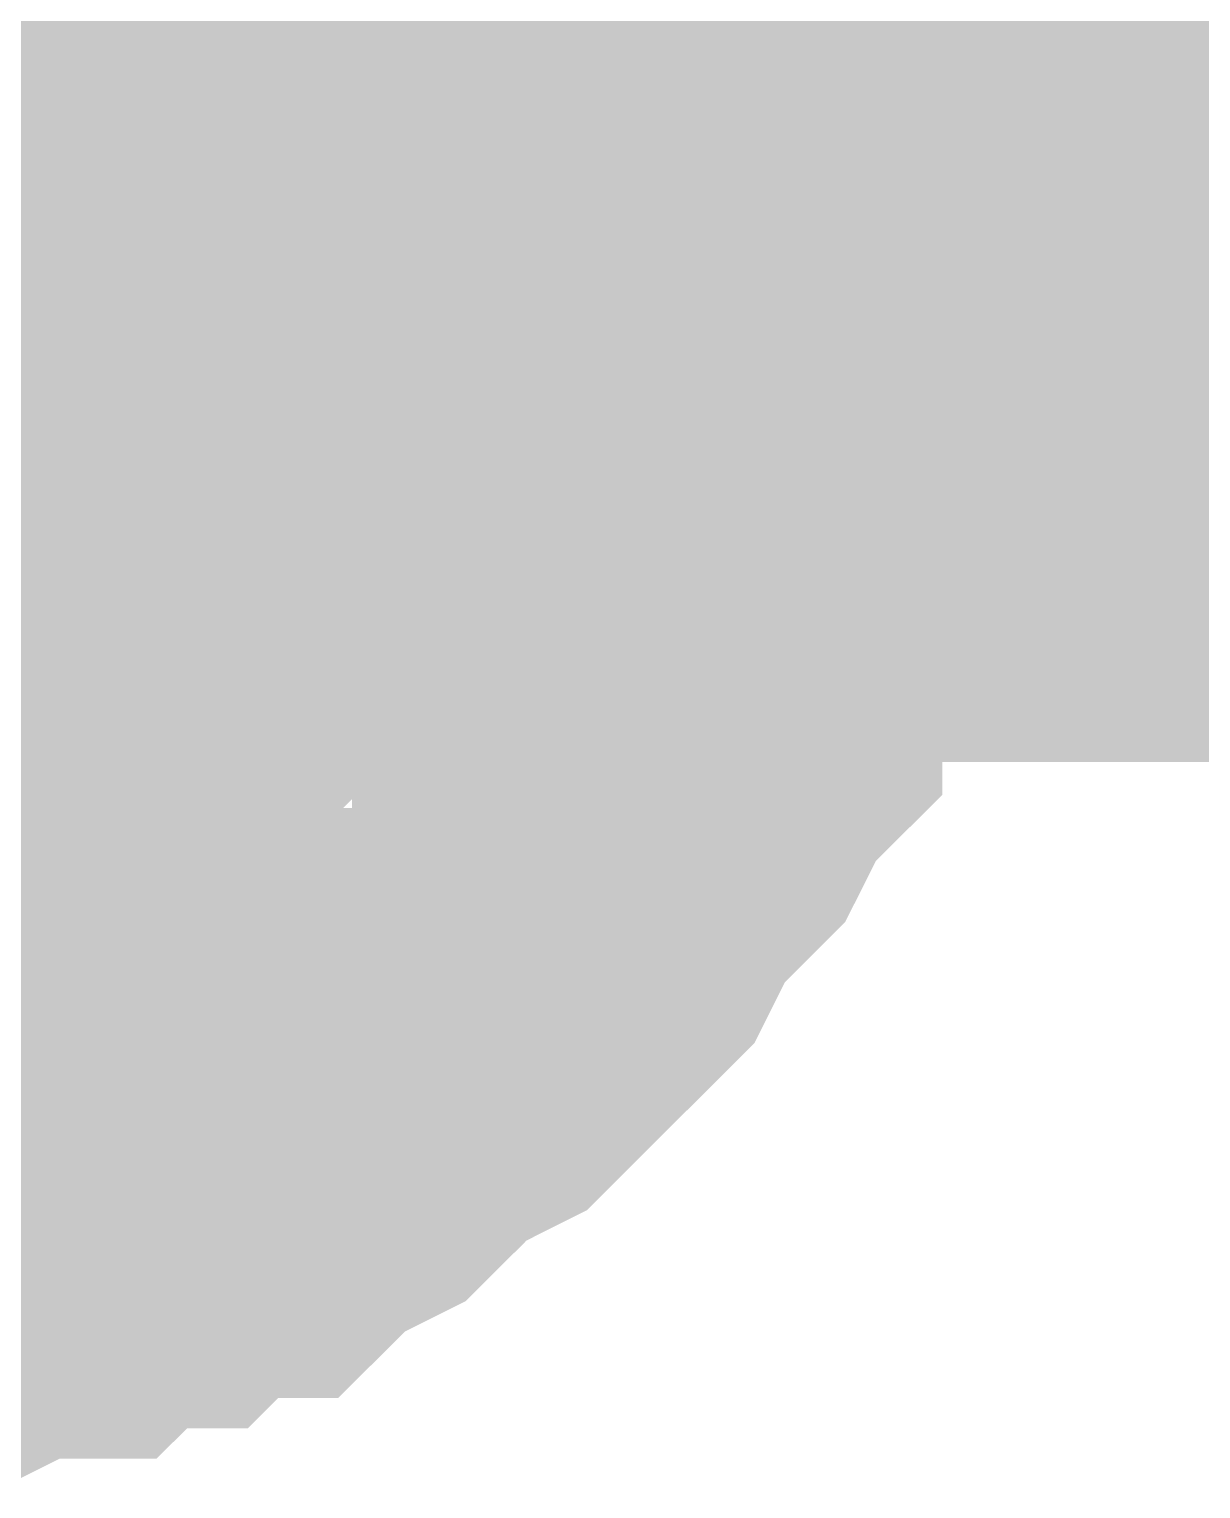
# Model space of a CAD drawing. Header units: inches. Extents: x 0 to 841, y 0 to 594.
# Drawn here: x 517.665 to 518.533, y 401.577 to 402.659 of the extents above; entities that cross this region are included whole.
import ezdxf

# ---------------------------------------------------------------- set-up
doc = ezdxf.new("R2010")
doc.units = ezdxf.units.IN
doc.layers.add('Sheet', color=255, linetype='Continuous')

msp = doc.modelspace()

# ---------------------------------------------------------------- linework, layer by layer
at = {"layer": 'Sheet'}
for points in [[(505.0087, 417.4934, 0.7493, 0.7493, 0), (517.4953, 417.4934, 0.7493, 0.7493, 0), (517.4953, 402.4907, 0.7493, 0.7493, 0)], [(517.8771, 402.8276, 0.2997, 0.2997, 0), (517.8995, 402.8051, 0.2997, 0.2997, 0), (517.922, 402.7827, 0.2997, 0.2997, 0), (517.922, 402.7827, 0.2997, 0.2997, 0), (517.9444, 402.7602, 0.2997, 0.2997, 0), (517.9444, 402.7378, 0.2997, 0.2997, 0), (517.9669, 402.7153, 0.2997, 0.2997, 0), (517.9669, 402.6928, 0.2997, 0.2997, 0), (517.9893, 402.6704, 0.2997, 0.2997, 0), (517.9893, 402.6479, 0.2997, 0.2997, 0), (517.9893, 402.6255, 0.2997, 0.2997, 0), (518.0118, 402.5805, 0.2997, 0.2997, 0), (518.0118, 402.5581, 0.2997, 0.2997, 0), (518.0118, 402.5356, 0.2997, 0.2997, 0), (518.0118, 402.5132, 0.2997, 0.2997, 0), (518.0118, 402.4907, 0.2997, 0.2997, 0)], [(517.8771, 402.8276, 0.2997, 0.2997, 0), (517.8995, 402.8051, 0.2997, 0.2997, 0), (517.922, 402.7827, 0.2997, 0.2997, 0), (517.922, 402.7827, 0.2997, 0.2997, 0), (517.9444, 402.7602, 0.2997, 0.2997, 0), (517.9444, 402.7378, 0.2997, 0.2997, 0), (517.9669, 402.7153, 0.2997, 0.2997, 0), (517.9669, 402.6928, 0.2997, 0.2997, 0), (517.9893, 402.6704, 0.2997, 0.2997, 0), (517.9893, 402.6479, 0.2997, 0.2997, 0), (517.9893, 402.6255, 0.2997, 0.2997, 0), (518.0118, 402.5805, 0.2997, 0.2997, 0), (518.0118, 402.5581, 0.2997, 0.2997, 0), (518.0118, 402.5356, 0.2997, 0.2997, 0), (518.0118, 402.5132, 0.2997, 0.2997, 0), (518.0118, 402.4907, 0.2997, 0.2997, 0)], [(517.8771, 402.8276, 0.2997, 0.2997, 0), (517.8995, 402.8051, 0.2997, 0.2997, 0), (517.922, 402.7827, 0.2997, 0.2997, 0), (517.922, 402.7827, 0.2997, 0.2997, 0), (517.9444, 402.7602, 0.2997, 0.2997, 0), (517.9444, 402.7378, 0.2997, 0.2997, 0), (517.9669, 402.7153, 0.2997, 0.2997, 0), (517.9669, 402.6928, 0.2997, 0.2997, 0), (517.9893, 402.6704, 0.2997, 0.2997, 0), (517.9893, 402.6479, 0.2997, 0.2997, 0), (517.9893, 402.6255, 0.2997, 0.2997, 0), (518.0118, 402.5805, 0.2997, 0.2997, 0), (518.0118, 402.5581, 0.2997, 0.2997, 0), (518.0118, 402.5356, 0.2997, 0.2997, 0), (518.0118, 402.5132, 0.2997, 0.2997, 0), (518.0118, 402.4907, 0.2997, 0.2997, 0)], [(518.1915, 402.8276, 0.2997, 0.2997, 0), (518.1915, 402.7827, 0.2997, 0.2997, 0), (518.2139, 402.7602, 0.2997, 0.2997, 0), (518.2139, 402.7153, 0.2997, 0.2997, 0), (518.2364, 402.6928, 0.2997, 0.2997, 0), (518.2364, 402.6479, 0.2997, 0.2997, 0), (518.2588, 402.603, 0.2997, 0.2997, 0), (518.2588, 402.5805, 0.2997, 0.2997, 0), (518.2588, 402.5356, 0.2997, 0.2997, 0), (518.2588, 402.4907, 0.2997, 0.2997, 0)], [(518.1915, 402.8276, 0.2997, 0.2997, 0), (518.1915, 402.7827, 0.2997, 0.2997, 0), (518.2139, 402.7602, 0.2997, 0.2997, 0), (518.2139, 402.7153, 0.2997, 0.2997, 0), (518.2364, 402.6928, 0.2997, 0.2997, 0), (518.2364, 402.6479, 0.2997, 0.2997, 0), (518.2588, 402.603, 0.2997, 0.2997, 0), (518.2588, 402.5805, 0.2997, 0.2997, 0), (518.2588, 402.5356, 0.2997, 0.2997, 0), (518.2588, 402.4907, 0.2997, 0.2997, 0)], [(518.1915, 402.8276, 0.2997, 0.2997, 0), (518.1915, 402.7827, 0.2997, 0.2997, 0), (518.2139, 402.7602, 0.2997, 0.2997, 0), (518.2139, 402.7153, 0.2997, 0.2997, 0), (518.2364, 402.6928, 0.2997, 0.2997, 0), (518.2364, 402.6479, 0.2997, 0.2997, 0), (518.2588, 402.603, 0.2997, 0.2997, 0), (518.2588, 402.5805, 0.2997, 0.2997, 0), (518.2588, 402.5356, 0.2997, 0.2997, 0), (518.2588, 402.4907, 0.2997, 0.2997, 0)], [(518.1915, 402.8276, 0.2997, 0.2997, 0), (518.1915, 402.7827, 0.2997, 0.2997, 0), (518.2139, 402.7602, 0.2997, 0.2997, 0), (518.2139, 402.7153, 0.2997, 0.2997, 0), (518.2364, 402.6928, 0.2997, 0.2997, 0), (518.2364, 402.6479, 0.2997, 0.2997, 0), (518.2588, 402.603, 0.2997, 0.2997, 0), (518.2588, 402.5805, 0.2997, 0.2997, 0), (518.2588, 402.5356, 0.2997, 0.2997, 0), (518.2588, 402.4907, 0.2997, 0.2997, 0)], [(512.5096, 402.4907, 0.7493, 0.7493, 0), (517.4953, 402.4907, 0.7493, 0.7493, 0)], [(524.9962, 402.4907, 0.7493, 0.7493, 0), (517.4953, 402.4907, 0.7493, 0.7493, 0)], [(517.9669, 402.7153, 0.0991, 0.0991, 0), (517.9669, 402.6928, 0.0991, 0.0991, 0), (517.9893, 402.6704, 0.0991, 0.0991, 0), (517.9893, 402.6479, 0.0991, 0.0991, 0), (517.9893, 402.6255, 0.0991, 0.0991, 0), (518.0118, 402.5805, 0.0991, 0.0991, 0), (518.0118, 402.5581, 0.0991, 0.0991, 0), (518.0118, 402.5356, 0.0991, 0.0991, 0), (518.0118, 402.5132, 0.0991, 0.0991, 0), (518.0118, 402.4907, 0.0991, 0.0991, 0)], [(517.9669, 402.7153, 0.0991, 0.0991, 0), (517.9669, 402.6928, 0.0991, 0.0991, 0), (517.9893, 402.6704, 0.0991, 0.0991, 0), (517.9893, 402.6479, 0.0991, 0.0991, 0), (517.9893, 402.6255, 0.0991, 0.0991, 0), (518.0118, 402.5805, 0.0991, 0.0991, 0), (518.0118, 402.5581, 0.0991, 0.0991, 0), (518.0118, 402.5356, 0.0991, 0.0991, 0), (518.0118, 402.5132, 0.0991, 0.0991, 0), (518.0118, 402.4907, 0.0991, 0.0991, 0)], [(517.9669, 402.7153, 0.0991, 0.0991, 0), (517.9669, 402.6928, 0.0991, 0.0991, 0), (517.9893, 402.6704, 0.0991, 0.0991, 0), (517.9893, 402.6479, 0.0991, 0.0991, 0), (517.9893, 402.6255, 0.0991, 0.0991, 0), (518.0118, 402.5805, 0.0991, 0.0991, 0), (518.0118, 402.5581, 0.0991, 0.0991, 0), (518.0118, 402.5356, 0.0991, 0.0991, 0), (518.0118, 402.5132, 0.0991, 0.0991, 0), (518.0118, 402.4907, 0.0991, 0.0991, 0)], [(518.2139, 402.7153, 0.0991, 0.0991, 0), (518.2364, 402.6928, 0.0991, 0.0991, 0), (518.2364, 402.6479, 0.0991, 0.0991, 0), (518.2588, 402.603, 0.0991, 0.0991, 0), (518.2588, 402.5805, 0.0991, 0.0991, 0), (518.2588, 402.5356, 0.0991, 0.0991, 0), (518.2588, 402.4907, 0.0991, 0.0991, 0)], [(518.2139, 402.7153, 0.0991, 0.0991, 0), (518.2364, 402.6928, 0.0991, 0.0991, 0), (518.2364, 402.6479, 0.0991, 0.0991, 0), (518.2588, 402.603, 0.0991, 0.0991, 0), (518.2588, 402.5805, 0.0991, 0.0991, 0), (518.2588, 402.5356, 0.0991, 0.0991, 0), (518.2588, 402.4907, 0.0991, 0.0991, 0)], [(518.2139, 402.7153, 0.0991, 0.0991, 0), (518.2364, 402.6928, 0.0991, 0.0991, 0), (518.2364, 402.6479, 0.0991, 0.0991, 0), (518.2588, 402.603, 0.0991, 0.0991, 0), (518.2588, 402.5805, 0.0991, 0.0991, 0), (518.2588, 402.5356, 0.0991, 0.0991, 0), (518.2588, 402.4907, 0.0991, 0.0991, 0)], [(518.2139, 402.7153, 0.0991, 0.0991, 0), (518.2364, 402.6928, 0.0991, 0.0991, 0), (518.2364, 402.6479, 0.0991, 0.0991, 0), (518.2588, 402.603, 0.0991, 0.0991, 0), (518.2588, 402.5805, 0.0991, 0.0991, 0), (518.2588, 402.5356, 0.0991, 0.0991, 0), (518.2588, 402.4907, 0.0991, 0.0991, 0)], [(518.2588, 402.4907, 0.2997, 0.2997, 0), (518.2588, 402.4458, 0.2997, 0.2997, 0), (518.2588, 402.4009, 0.2997, 0.2997, 0), (518.2588, 402.3784, 0.2997, 0.2997, 0), (518.2364, 402.3335, 0.2997, 0.2997, 0), (518.2364, 402.2886, 0.2997, 0.2997, 0), (518.2139, 402.2661, 0.2997, 0.2997, 0), (518.2139, 402.2212, 0.2997, 0.2997, 0), (518.1915, 402.1987, 0.2997, 0.2997, 0), (518.1915, 402.1538, 0.2997, 0.2997, 0), (518.169, 402.1314, 0.2997, 0.2997, 0), (518.1465, 402.0864, 0.2997, 0.2997, 0), (518.1241, 402.064, 0.2997, 0.2997, 0), (518.1016, 402.0415, 0.2997, 0.2997, 0), (518.0792, 401.9966, 0.2997, 0.2997, 0), (518.0567, 401.9741, 0.2997, 0.2997, 0), (518.0343, 401.9517, 0.2997, 0.2997, 0), (518.0118, 401.9292, 0.2997, 0.2997, 0), (517.9893, 401.9068, 0.2997, 0.2997, 0), (517.9444, 401.8843, 0.2997, 0.2997, 0), (517.922, 401.8618, 0.2997, 0.2997, 0), (517.8995, 401.8394, 0.2997, 0.2997, 0), (517.8546, 401.8169, 0.2997, 0.2997, 0), (517.8321, 401.7945, 0.2997, 0.2997, 0), (517.7872, 401.7945, 0.2997, 0.2997, 0), (517.7648, 401.772, 0.2997, 0.2997, 0), (517.7199, 401.772, 0.2997, 0.2997, 0), (517.6974, 401.7495, 0.2997, 0.2997, 0), (517.6525, 401.7495, 0.2997, 0.2997, 0), (517.6076, 401.7271, 0.2997, 0.2997, 0), (517.5851, 401.7271, 0.2997, 0.2997, 0), (517.5402, 401.7271, 0.2997, 0.2997, 0), (517.4953, 401.7271, 0.2997, 0.2997, 0)], [(518.2588, 402.4907, 0.2997, 0.2997, 0), (518.2588, 402.4458, 0.2997, 0.2997, 0), (518.2588, 402.4009, 0.2997, 0.2997, 0), (518.2588, 402.3784, 0.2997, 0.2997, 0), (518.2364, 402.3335, 0.2997, 0.2997, 0), (518.2364, 402.2886, 0.2997, 0.2997, 0), (518.2139, 402.2661, 0.2997, 0.2997, 0), (518.2139, 402.2212, 0.2997, 0.2997, 0), (518.1915, 402.1987, 0.2997, 0.2997, 0), (518.1915, 402.1538, 0.2997, 0.2997, 0), (518.169, 402.1314, 0.2997, 0.2997, 0), (518.1465, 402.0864, 0.2997, 0.2997, 0), (518.1241, 402.064, 0.2997, 0.2997, 0), (518.1016, 402.0415, 0.2997, 0.2997, 0), (518.0792, 401.9966, 0.2997, 0.2997, 0), (518.0567, 401.9741, 0.2997, 0.2997, 0), (518.0343, 401.9517, 0.2997, 0.2997, 0), (518.0118, 401.9292, 0.2997, 0.2997, 0), (517.9893, 401.9068, 0.2997, 0.2997, 0), (517.9444, 401.8843, 0.2997, 0.2997, 0), (517.922, 401.8618, 0.2997, 0.2997, 0), (517.8995, 401.8394, 0.2997, 0.2997, 0), (517.8546, 401.8169, 0.2997, 0.2997, 0), (517.8321, 401.7945, 0.2997, 0.2997, 0), (517.7872, 401.7945, 0.2997, 0.2997, 0), (517.7648, 401.772, 0.2997, 0.2997, 0), (517.7199, 401.772, 0.2997, 0.2997, 0), (517.6974, 401.7495, 0.2997, 0.2997, 0), (517.6525, 401.7495, 0.2997, 0.2997, 0), (517.6076, 401.7271, 0.2997, 0.2997, 0), (517.5851, 401.7271, 0.2997, 0.2997, 0), (517.5402, 401.7271, 0.2997, 0.2997, 0), (517.4953, 401.7271, 0.2997, 0.2997, 0)], [(518.2588, 402.4907, 0.2997, 0.2997, 0), (518.2588, 402.4458, 0.2997, 0.2997, 0), (518.2588, 402.4009, 0.2997, 0.2997, 0), (518.2588, 402.3784, 0.2997, 0.2997, 0), (518.2364, 402.3335, 0.2997, 0.2997, 0), (518.2364, 402.2886, 0.2997, 0.2997, 0), (518.2139, 402.2661, 0.2997, 0.2997, 0), (518.2139, 402.2212, 0.2997, 0.2997, 0), (518.1915, 402.1987, 0.2997, 0.2997, 0), (518.1915, 402.1538, 0.2997, 0.2997, 0), (518.169, 402.1314, 0.2997, 0.2997, 0), (518.1465, 402.0864, 0.2997, 0.2997, 0), (518.1241, 402.064, 0.2997, 0.2997, 0), (518.1016, 402.0415, 0.2997, 0.2997, 0), (518.0792, 401.9966, 0.2997, 0.2997, 0), (518.0567, 401.9741, 0.2997, 0.2997, 0), (518.0343, 401.9517, 0.2997, 0.2997, 0), (518.0118, 401.9292, 0.2997, 0.2997, 0), (517.9893, 401.9068, 0.2997, 0.2997, 0), (517.9444, 401.8843, 0.2997, 0.2997, 0), (517.922, 401.8618, 0.2997, 0.2997, 0), (517.8995, 401.8394, 0.2997, 0.2997, 0), (517.8546, 401.8169, 0.2997, 0.2997, 0), (517.8321, 401.7945, 0.2997, 0.2997, 0), (517.7872, 401.7945, 0.2997, 0.2997, 0), (517.7648, 401.772, 0.2997, 0.2997, 0), (517.7199, 401.772, 0.2997, 0.2997, 0), (517.6974, 401.7495, 0.2997, 0.2997, 0), (517.6525, 401.7495, 0.2997, 0.2997, 0), (517.6076, 401.7271, 0.2997, 0.2997, 0), (517.5851, 401.7271, 0.2997, 0.2997, 0), (517.5402, 401.7271, 0.2997, 0.2997, 0), (517.4953, 401.7271, 0.2997, 0.2997, 0)], [(518.2588, 402.4907, 0.2997, 0.2997, 0), (518.2588, 402.4458, 0.2997, 0.2997, 0), (518.2588, 402.4009, 0.2997, 0.2997, 0), (518.2588, 402.3784, 0.2997, 0.2997, 0), (518.2364, 402.3335, 0.2997, 0.2997, 0), (518.2364, 402.2886, 0.2997, 0.2997, 0), (518.2139, 402.2661, 0.2997, 0.2997, 0), (518.2139, 402.2212, 0.2997, 0.2997, 0), (518.1915, 402.1987, 0.2997, 0.2997, 0), (518.1915, 402.1538, 0.2997, 0.2997, 0), (518.169, 402.1314, 0.2997, 0.2997, 0), (518.1465, 402.0864, 0.2997, 0.2997, 0), (518.1241, 402.064, 0.2997, 0.2997, 0), (518.1016, 402.0415, 0.2997, 0.2997, 0), (518.0792, 401.9966, 0.2997, 0.2997, 0), (518.0567, 401.9741, 0.2997, 0.2997, 0), (518.0343, 401.9517, 0.2997, 0.2997, 0), (518.0118, 401.9292, 0.2997, 0.2997, 0), (517.9893, 401.9068, 0.2997, 0.2997, 0), (517.9444, 401.8843, 0.2997, 0.2997, 0), (517.922, 401.8618, 0.2997, 0.2997, 0), (517.8995, 401.8394, 0.2997, 0.2997, 0), (517.8546, 401.8169, 0.2997, 0.2997, 0), (517.8321, 401.7945, 0.2997, 0.2997, 0), (517.7872, 401.7945, 0.2997, 0.2997, 0), (517.7648, 401.772, 0.2997, 0.2997, 0), (517.7199, 401.772, 0.2997, 0.2997, 0), (517.6974, 401.7495, 0.2997, 0.2997, 0), (517.6525, 401.7495, 0.2997, 0.2997, 0), (517.6076, 401.7271, 0.2997, 0.2997, 0), (517.5851, 401.7271, 0.2997, 0.2997, 0), (517.5402, 401.7271, 0.2997, 0.2997, 0), (517.4953, 401.7271, 0.2997, 0.2997, 0)], [(518.0118, 402.4907, 0.2997, 0.2997, 0), (518.0118, 402.4682, 0.2997, 0.2997, 0), (518.0118, 402.4458, 0.2997, 0.2997, 0), (518.0118, 402.4009, 0.2997, 0.2997, 0), (518.0118, 402.3784, 0.2997, 0.2997, 0), (517.9893, 402.3559, 0.2997, 0.2997, 0), (517.9893, 402.3335, 0.2997, 0.2997, 0), (517.9893, 402.311, 0.2997, 0.2997, 0), (517.9669, 402.2886, 0.2997, 0.2997, 0), (517.9669, 402.2661, 0.2997, 0.2997, 0), (517.9444, 402.2436, 0.2997, 0.2997, 0), (517.9444, 402.2212, 0.2997, 0.2997, 0), (517.922, 402.1987, 0.2997, 0.2997, 0), (517.922, 402.1763, 0.2997, 0.2997, 0), (517.8995, 402.1538, 0.2997, 0.2997, 0), (517.8771, 402.1314, 0.2997, 0.2997, 0), (517.8546, 402.1314, 0.2997, 0.2997, 0), (517.8546, 402.1089, 0.2997, 0.2997, 0), (517.8321, 402.0864, 0.2997, 0.2997, 0), (517.8097, 402.064, 0.2997, 0.2997, 0), (517.7872, 402.064, 0.2997, 0.2997, 0), (517.7648, 402.0415, 0.2997, 0.2997, 0), (517.7423, 402.0415, 0.2997, 0.2997, 0), (517.7199, 402.0191, 0.2997, 0.2997, 0), (517.6974, 402.0191, 0.2997, 0.2997, 0), (517.6749, 401.9966, 0.2997, 0.2997, 0), (517.6525, 401.9966, 0.2997, 0.2997, 0), (517.63, 401.9966, 0.2997, 0.2997, 0), (517.6076, 401.9741, 0.2997, 0.2997, 0), (517.5851, 401.9741, 0.2997, 0.2997, 0), (517.5402, 401.9741, 0.2997, 0.2997, 0), (517.5177, 401.9741, 0.2997, 0.2997, 0), (517.4953, 401.9741, 0.2997, 0.2997, 0)], [(518.0118, 402.4907, 0.2997, 0.2997, 0), (518.0118, 402.4682, 0.2997, 0.2997, 0), (518.0118, 402.4458, 0.2997, 0.2997, 0), (518.0118, 402.4009, 0.2997, 0.2997, 0), (518.0118, 402.3784, 0.2997, 0.2997, 0), (517.9893, 402.3559, 0.2997, 0.2997, 0), (517.9893, 402.3335, 0.2997, 0.2997, 0), (517.9893, 402.311, 0.2997, 0.2997, 0), (517.9669, 402.2886, 0.2997, 0.2997, 0), (517.9669, 402.2661, 0.2997, 0.2997, 0), (517.9444, 402.2436, 0.2997, 0.2997, 0), (517.9444, 402.2212, 0.2997, 0.2997, 0), (517.922, 402.1987, 0.2997, 0.2997, 0), (517.922, 402.1763, 0.2997, 0.2997, 0), (517.8995, 402.1538, 0.2997, 0.2997, 0), (517.8771, 402.1314, 0.2997, 0.2997, 0), (517.8546, 402.1314, 0.2997, 0.2997, 0), (517.8546, 402.1089, 0.2997, 0.2997, 0), (517.8321, 402.0864, 0.2997, 0.2997, 0), (517.8097, 402.064, 0.2997, 0.2997, 0), (517.7872, 402.064, 0.2997, 0.2997, 0), (517.7648, 402.0415, 0.2997, 0.2997, 0), (517.7423, 402.0415, 0.2997, 0.2997, 0), (517.7199, 402.0191, 0.2997, 0.2997, 0), (517.6974, 402.0191, 0.2997, 0.2997, 0), (517.6749, 401.9966, 0.2997, 0.2997, 0), (517.6525, 401.9966, 0.2997, 0.2997, 0), (517.63, 401.9966, 0.2997, 0.2997, 0), (517.6076, 401.9741, 0.2997, 0.2997, 0), (517.5851, 401.9741, 0.2997, 0.2997, 0), (517.5402, 401.9741, 0.2997, 0.2997, 0), (517.5177, 401.9741, 0.2997, 0.2997, 0), (517.4953, 401.9741, 0.2997, 0.2997, 0)], [(518.0118, 402.4907, 0.2997, 0.2997, 0), (518.0118, 402.4682, 0.2997, 0.2997, 0), (518.0118, 402.4458, 0.2997, 0.2997, 0), (518.0118, 402.4009, 0.2997, 0.2997, 0), (518.0118, 402.3784, 0.2997, 0.2997, 0), (517.9893, 402.3559, 0.2997, 0.2997, 0), (517.9893, 402.3335, 0.2997, 0.2997, 0), (517.9893, 402.311, 0.2997, 0.2997, 0), (517.9669, 402.2886, 0.2997, 0.2997, 0), (517.9669, 402.2661, 0.2997, 0.2997, 0), (517.9444, 402.2436, 0.2997, 0.2997, 0), (517.9444, 402.2212, 0.2997, 0.2997, 0), (517.922, 402.1987, 0.2997, 0.2997, 0), (517.922, 402.1763, 0.2997, 0.2997, 0), (517.8995, 402.1538, 0.2997, 0.2997, 0), (517.8771, 402.1314, 0.2997, 0.2997, 0), (517.8546, 402.1314, 0.2997, 0.2997, 0), (517.8546, 402.1089, 0.2997, 0.2997, 0), (517.8321, 402.0864, 0.2997, 0.2997, 0), (517.8097, 402.064, 0.2997, 0.2997, 0), (517.7872, 402.064, 0.2997, 0.2997, 0), (517.7648, 402.0415, 0.2997, 0.2997, 0), (517.7423, 402.0415, 0.2997, 0.2997, 0), (517.7199, 402.0191, 0.2997, 0.2997, 0), (517.6974, 402.0191, 0.2997, 0.2997, 0), (517.6749, 401.9966, 0.2997, 0.2997, 0), (517.6525, 401.9966, 0.2997, 0.2997, 0), (517.63, 401.9966, 0.2997, 0.2997, 0), (517.6076, 401.9741, 0.2997, 0.2997, 0), (517.5851, 401.9741, 0.2997, 0.2997, 0), (517.5402, 401.9741, 0.2997, 0.2997, 0), (517.5177, 401.9741, 0.2997, 0.2997, 0), (517.4953, 401.9741, 0.2997, 0.2997, 0)], [(518.0118, 402.4907, 0.2997, 0.2997, 0), (518.0118, 402.4907, 0.2997, 0.2997, 0), (518.0118, 402.4907, 0.2997, 0.2997, 0), (518.0118, 402.4907, 0.2997, 0.2997, 0), (518.0118, 402.4907, 0.2997, 0.2997, 0), (518.0118, 402.4907, 0.2997, 0.2997, 0), (518.0118, 402.4907, 0.2997, 0.2997, 0), (518.0118, 402.4907, 0.2997, 0.2997, 0), (518.0118, 402.4907, 0.2997, 0.2997, 0), (518.0118, 402.4907, 0.2997, 0.2997, 0), (518.0118, 402.4907, 0.2997, 0.2997, 0), (518.0118, 402.4907, 0.2997, 0.2997, 0), (518.0118, 402.4907, 0.2997, 0.2997, 0), (518.0118, 402.4907, 0.2997, 0.2997, 0), (518.0118, 402.4907, 0.2997, 0.2997, 0), (518.0118, 402.4907, 0.2997, 0.2997, 0), (518.0118, 402.4907, 0.2997, 0.2997, 0), (518.0118, 402.4907, 0.2997, 0.2997, 0), (518.0118, 402.4907, 0.2997, 0.2997, 0), (518.0118, 402.4907, 0.2997, 0.2997, 0), (518.0118, 402.4907, 0.2997, 0.2997, 0), (518.0118, 402.4907, 0.2997, 0.2997, 0), (518.0118, 402.4907, 0.2997, 0.2997, 0), (518.0118, 402.4907, 0.2997, 0.2997, 0), (518.0118, 402.4907, 0.2997, 0.2997, 0), (518.0118, 402.4907, 0.2997, 0.2997, 0), (518.0118, 402.4907, 0.2997, 0.2997, 0), (518.0118, 402.4907, 0.2997, 0.2997, 0), (518.0118, 402.4907, 0.2997, 0.2997, 0), (518.0118, 402.4907, 0.2997, 0.2997, 0), (518.0118, 402.4907, 0.2997, 0.2997, 0), (518.0118, 402.4907, 0.2997, 0.2997, 0), (518.0118, 402.4907, 0.2997, 0.2997, 0)], [(518.0118, 402.4907, 0.2997, 0.2997, 0), (518.0118, 402.4907, 0.2997, 0.2997, 0)], [(518.0118, 402.4907, 0.2997, 0.2997, 0), (518.0118, 402.4907, 0.2997, 0.2997, 0), (518.0118, 402.4907, 0.2997, 0.2997, 0), (518.0118, 402.4907, 0.2997, 0.2997, 0), (518.0118, 402.4907, 0.2997, 0.2997, 0), (518.0118, 402.4907, 0.2997, 0.2997, 0), (518.0118, 402.4907, 0.2997, 0.2997, 0), (518.0118, 402.4907, 0.2997, 0.2997, 0), (518.0118, 402.4907, 0.2997, 0.2997, 0), (518.0118, 402.4907, 0.2997, 0.2997, 0), (518.0118, 402.4907, 0.2997, 0.2997, 0), (518.0118, 402.4907, 0.2997, 0.2997, 0), (518.0118, 402.4907, 0.2997, 0.2997, 0), (518.0118, 402.4907, 0.2997, 0.2997, 0), (518.0118, 402.4907, 0.2997, 0.2997, 0), (518.0118, 402.4907, 0.2997, 0.2997, 0), (518.0118, 402.4907, 0.2997, 0.2997, 0), (518.0118, 402.4907, 0.2997, 0.2997, 0), (518.0118, 402.4907, 0.2997, 0.2997, 0), (518.0118, 402.4907, 0.2997, 0.2997, 0), (518.0118, 402.4907, 0.2997, 0.2997, 0), (518.0118, 402.4907, 0.2997, 0.2997, 0), (518.0118, 402.4907, 0.2997, 0.2997, 0), (518.0118, 402.4907, 0.2997, 0.2997, 0), (518.0118, 402.4907, 0.2997, 0.2997, 0), (518.0118, 402.4907, 0.2997, 0.2997, 0), (518.0118, 402.4907, 0.2997, 0.2997, 0), (518.0118, 402.4907, 0.2997, 0.2997, 0), (518.0118, 402.4907, 0.2997, 0.2997, 0), (518.0118, 402.4907, 0.2997, 0.2997, 0), (518.0118, 402.4907, 0.2997, 0.2997, 0), (518.0118, 402.4907, 0.2997, 0.2997, 0), (518.0118, 402.4907, 0.2997, 0.2997, 0)], [(518.0118, 402.4907, 0.2997, 0.2997, 0), (518.0118, 402.4907, 0.2997, 0.2997, 0)], [(518.0118, 402.4907, 0.2997, 0.2997, 0), (518.0118, 402.4907, 0.2997, 0.2997, 0), (518.0118, 402.4907, 0.2997, 0.2997, 0), (518.0118, 402.4907, 0.2997, 0.2997, 0), (518.0118, 402.4907, 0.2997, 0.2997, 0), (518.0118, 402.4907, 0.2997, 0.2997, 0), (518.0118, 402.4907, 0.2997, 0.2997, 0), (518.0118, 402.4907, 0.2997, 0.2997, 0), (518.0118, 402.4907, 0.2997, 0.2997, 0), (518.0118, 402.4907, 0.2997, 0.2997, 0), (518.0118, 402.4907, 0.2997, 0.2997, 0), (518.0118, 402.4907, 0.2997, 0.2997, 0), (518.0118, 402.4907, 0.2997, 0.2997, 0), (518.0118, 402.4907, 0.2997, 0.2997, 0), (518.0118, 402.4907, 0.2997, 0.2997, 0), (518.0118, 402.4907, 0.2997, 0.2997, 0), (518.0118, 402.4907, 0.2997, 0.2997, 0), (518.0118, 402.4907, 0.2997, 0.2997, 0), (518.0118, 402.4907, 0.2997, 0.2997, 0), (518.0118, 402.4907, 0.2997, 0.2997, 0), (518.0118, 402.4907, 0.2997, 0.2997, 0), (518.0118, 402.4907, 0.2997, 0.2997, 0), (518.0118, 402.4907, 0.2997, 0.2997, 0), (518.0118, 402.4907, 0.2997, 0.2997, 0), (518.0118, 402.4907, 0.2997, 0.2997, 0), (518.0118, 402.4907, 0.2997, 0.2997, 0), (518.0118, 402.4907, 0.2997, 0.2997, 0), (518.0118, 402.4907, 0.2997, 0.2997, 0), (518.0118, 402.4907, 0.2997, 0.2997, 0), (518.0118, 402.4907, 0.2997, 0.2997, 0), (518.0118, 402.4907, 0.2997, 0.2997, 0), (518.0118, 402.4907, 0.2997, 0.2997, 0), (518.0118, 402.4907, 0.2997, 0.2997, 0)], [(518.0118, 402.4907, 0.2997, 0.2997, 0), (518.0118, 402.4907, 0.2997, 0.2997, 0)], [(518.2588, 402.4907, 0.2997, 0.2997, 0), (518.2588, 402.4907, 0.2997, 0.2997, 0), (518.2588, 402.4907, 0.2997, 0.2997, 0), (518.2588, 402.4907, 0.2997, 0.2997, 0), (518.2588, 402.4907, 0.2997, 0.2997, 0), (518.2588, 402.4907, 0.2997, 0.2997, 0), (518.2588, 402.4907, 0.2997, 0.2997, 0), (518.2588, 402.4907, 0.2997, 0.2997, 0), (518.2588, 402.4907, 0.2997, 0.2997, 0), (518.2588, 402.4907, 0.2997, 0.2997, 0), (518.2588, 402.4907, 0.2997, 0.2997, 0), (518.2588, 402.4907, 0.2997, 0.2997, 0), (518.2588, 402.4907, 0.2997, 0.2997, 0), (518.2588, 402.4907, 0.2997, 0.2997, 0), (518.2588, 402.4907, 0.2997, 0.2997, 0), (518.2588, 402.4907, 0.2997, 0.2997, 0), (518.2588, 402.4907, 0.2997, 0.2997, 0), (518.2588, 402.4907, 0.2997, 0.2997, 0), (518.2588, 402.4907, 0.2997, 0.2997, 0), (518.2588, 402.4907, 0.2997, 0.2997, 0), (518.2588, 402.4907, 0.2997, 0.2997, 0), (518.2588, 402.4907, 0.2997, 0.2997, 0), (518.2588, 402.4907, 0.2997, 0.2997, 0), (518.2588, 402.4907, 0.2997, 0.2997, 0), (518.2588, 402.4907, 0.2997, 0.2997, 0), (518.2588, 402.4907, 0.2997, 0.2997, 0), (518.2588, 402.4907, 0.2997, 0.2997, 0), (518.2588, 402.4907, 0.2997, 0.2997, 0), (518.2588, 402.4907, 0.2997, 0.2997, 0), (518.2588, 402.4907, 0.2997, 0.2997, 0), (518.2588, 402.4907, 0.2997, 0.2997, 0), (518.2588, 402.4907, 0.2997, 0.2997, 0), (518.2588, 402.4907, 0.2997, 0.2997, 0)], [(518.2588, 402.4907, 0.2997, 0.2997, 0), (518.2588, 402.4907, 0.2997, 0.2997, 0)], [(518.2588, 402.4907, 0.2997, 0.2997, 0), (518.2588, 402.4907, 0.2997, 0.2997, 0), (518.2588, 402.4907, 0.2997, 0.2997, 0), (518.2588, 402.4907, 0.2997, 0.2997, 0), (518.2588, 402.4907, 0.2997, 0.2997, 0), (518.2588, 402.4907, 0.2997, 0.2997, 0), (518.2588, 402.4907, 0.2997, 0.2997, 0), (518.2588, 402.4907, 0.2997, 0.2997, 0), (518.2588, 402.4907, 0.2997, 0.2997, 0), (518.2588, 402.4907, 0.2997, 0.2997, 0), (518.2588, 402.4907, 0.2997, 0.2997, 0), (518.2588, 402.4907, 0.2997, 0.2997, 0), (518.2588, 402.4907, 0.2997, 0.2997, 0), (518.2588, 402.4907, 0.2997, 0.2997, 0), (518.2588, 402.4907, 0.2997, 0.2997, 0), (518.2588, 402.4907, 0.2997, 0.2997, 0), (518.2588, 402.4907, 0.2997, 0.2997, 0), (518.2588, 402.4907, 0.2997, 0.2997, 0), (518.2588, 402.4907, 0.2997, 0.2997, 0), (518.2588, 402.4907, 0.2997, 0.2997, 0), (518.2588, 402.4907, 0.2997, 0.2997, 0), (518.2588, 402.4907, 0.2997, 0.2997, 0), (518.2588, 402.4907, 0.2997, 0.2997, 0), (518.2588, 402.4907, 0.2997, 0.2997, 0), (518.2588, 402.4907, 0.2997, 0.2997, 0), (518.2588, 402.4907, 0.2997, 0.2997, 0), (518.2588, 402.4907, 0.2997, 0.2997, 0), (518.2588, 402.4907, 0.2997, 0.2997, 0), (518.2588, 402.4907, 0.2997, 0.2997, 0), (518.2588, 402.4907, 0.2997, 0.2997, 0), (518.2588, 402.4907, 0.2997, 0.2997, 0), (518.2588, 402.4907, 0.2997, 0.2997, 0), (518.2588, 402.4907, 0.2997, 0.2997, 0)], [(518.2588, 402.4907, 0.2997, 0.2997, 0), (518.2588, 402.4907, 0.2997, 0.2997, 0)], [(518.2588, 402.4907, 0.2997, 0.2997, 0), (518.2588, 402.4907, 0.2997, 0.2997, 0), (518.2588, 402.4907, 0.2997, 0.2997, 0), (518.2588, 402.4907, 0.2997, 0.2997, 0), (518.2588, 402.4907, 0.2997, 0.2997, 0), (518.2588, 402.4907, 0.2997, 0.2997, 0), (518.2588, 402.4907, 0.2997, 0.2997, 0), (518.2588, 402.4907, 0.2997, 0.2997, 0), (518.2588, 402.4907, 0.2997, 0.2997, 0), (518.2588, 402.4907, 0.2997, 0.2997, 0), (518.2588, 402.4907, 0.2997, 0.2997, 0), (518.2588, 402.4907, 0.2997, 0.2997, 0), (518.2588, 402.4907, 0.2997, 0.2997, 0), (518.2588, 402.4907, 0.2997, 0.2997, 0), (518.2588, 402.4907, 0.2997, 0.2997, 0), (518.2588, 402.4907, 0.2997, 0.2997, 0), (518.2588, 402.4907, 0.2997, 0.2997, 0), (518.2588, 402.4907, 0.2997, 0.2997, 0), (518.2588, 402.4907, 0.2997, 0.2997, 0), (518.2588, 402.4907, 0.2997, 0.2997, 0), (518.2588, 402.4907, 0.2997, 0.2997, 0), (518.2588, 402.4907, 0.2997, 0.2997, 0), (518.2588, 402.4907, 0.2997, 0.2997, 0), (518.2588, 402.4907, 0.2997, 0.2997, 0), (518.2588, 402.4907, 0.2997, 0.2997, 0), (518.2588, 402.4907, 0.2997, 0.2997, 0), (518.2588, 402.4907, 0.2997, 0.2997, 0), (518.2588, 402.4907, 0.2997, 0.2997, 0), (518.2588, 402.4907, 0.2997, 0.2997, 0), (518.2588, 402.4907, 0.2997, 0.2997, 0), (518.2588, 402.4907, 0.2997, 0.2997, 0), (518.2588, 402.4907, 0.2997, 0.2997, 0), (518.2588, 402.4907, 0.2997, 0.2997, 0)], [(518.2588, 402.4907, 0.2997, 0.2997, 0), (518.2588, 402.4907, 0.2997, 0.2997, 0)], [(518.2588, 402.4907, 0.2997, 0.2997, 0), (518.2588, 402.4907, 0.2997, 0.2997, 0), (518.2588, 402.4907, 0.2997, 0.2997, 0), (518.2588, 402.4907, 0.2997, 0.2997, 0), (518.2588, 402.4907, 0.2997, 0.2997, 0), (518.2588, 402.4907, 0.2997, 0.2997, 0), (518.2588, 402.4907, 0.2997, 0.2997, 0), (518.2588, 402.4907, 0.2997, 0.2997, 0), (518.2588, 402.4907, 0.2997, 0.2997, 0), (518.2588, 402.4907, 0.2997, 0.2997, 0), (518.2588, 402.4907, 0.2997, 0.2997, 0), (518.2588, 402.4907, 0.2997, 0.2997, 0), (518.2588, 402.4907, 0.2997, 0.2997, 0), (518.2588, 402.4907, 0.2997, 0.2997, 0), (518.2588, 402.4907, 0.2997, 0.2997, 0), (518.2588, 402.4907, 0.2997, 0.2997, 0), (518.2588, 402.4907, 0.2997, 0.2997, 0), (518.2588, 402.4907, 0.2997, 0.2997, 0), (518.2588, 402.4907, 0.2997, 0.2997, 0), (518.2588, 402.4907, 0.2997, 0.2997, 0), (518.2588, 402.4907, 0.2997, 0.2997, 0), (518.2588, 402.4907, 0.2997, 0.2997, 0), (518.2588, 402.4907, 0.2997, 0.2997, 0), (518.2588, 402.4907, 0.2997, 0.2997, 0), (518.2588, 402.4907, 0.2997, 0.2997, 0), (518.2588, 402.4907, 0.2997, 0.2997, 0), (518.2588, 402.4907, 0.2997, 0.2997, 0), (518.2588, 402.4907, 0.2997, 0.2997, 0), (518.2588, 402.4907, 0.2997, 0.2997, 0), (518.2588, 402.4907, 0.2997, 0.2997, 0), (518.2588, 402.4907, 0.2997, 0.2997, 0), (518.2588, 402.4907, 0.2997, 0.2997, 0), (518.2588, 402.4907, 0.2997, 0.2997, 0)], [(518.2588, 402.4907, 0.2997, 0.2997, 0), (518.2588, 402.4907, 0.2997, 0.2997, 0)], [(518.2588, 402.4907, 0.0991, 0.0991, 0), (518.2588, 402.4458, 0.0991, 0.0991, 0), (518.2588, 402.4009, 0.0991, 0.0991, 0), (518.2588, 402.3784, 0.0991, 0.0991, 0), (518.2364, 402.3335, 0.0991, 0.0991, 0), (518.2364, 402.2886, 0.0991, 0.0991, 0), (518.2139, 402.2661, 0.0991, 0.0991, 0), (518.2139, 402.2212, 0.0991, 0.0991, 0), (518.1915, 402.1987, 0.0991, 0.0991, 0), (518.1915, 402.1538, 0.0991, 0.0991, 0), (518.169, 402.1314, 0.0991, 0.0991, 0), (518.1465, 402.0864, 0.0991, 0.0991, 0), (518.1241, 402.064, 0.0991, 0.0991, 0), (518.1016, 402.0415, 0.0991, 0.0991, 0), (518.0792, 401.9966, 0.0991, 0.0991, 0), (518.0567, 401.9741, 0.0991, 0.0991, 0), (518.0343, 401.9517, 0.0991, 0.0991, 0), (518.0118, 401.9292, 0.0991, 0.0991, 0), (517.9893, 401.9068, 0.0991, 0.0991, 0), (517.9444, 401.8843, 0.0991, 0.0991, 0), (517.922, 401.8618, 0.0991, 0.0991, 0), (517.8995, 401.8394, 0.0991, 0.0991, 0), (517.8546, 401.8169, 0.0991, 0.0991, 0), (517.8321, 401.7945, 0.0991, 0.0991, 0), (517.7872, 401.7945, 0.0991, 0.0991, 0), (517.7648, 401.772, 0.0991, 0.0991, 0), (517.7199, 401.772, 0.0991, 0.0991, 0), (517.6974, 401.7495, 0.0991, 0.0991, 0), (517.6525, 401.7495, 0.0991, 0.0991, 0), (517.6076, 401.7271, 0.0991, 0.0991, 0)], [(518.2588, 402.4907, 0.0991, 0.0991, 0), (518.2588, 402.4458, 0.0991, 0.0991, 0), (518.2588, 402.4009, 0.0991, 0.0991, 0), (518.2588, 402.3784, 0.0991, 0.0991, 0), (518.2364, 402.3335, 0.0991, 0.0991, 0), (518.2364, 402.2886, 0.0991, 0.0991, 0), (518.2139, 402.2661, 0.0991, 0.0991, 0), (518.2139, 402.2212, 0.0991, 0.0991, 0), (518.1915, 402.1987, 0.0991, 0.0991, 0), (518.1915, 402.1538, 0.0991, 0.0991, 0), (518.169, 402.1314, 0.0991, 0.0991, 0), (518.1465, 402.0864, 0.0991, 0.0991, 0), (518.1241, 402.064, 0.0991, 0.0991, 0), (518.1016, 402.0415, 0.0991, 0.0991, 0), (518.0792, 401.9966, 0.0991, 0.0991, 0), (518.0567, 401.9741, 0.0991, 0.0991, 0), (518.0343, 401.9517, 0.0991, 0.0991, 0), (518.0118, 401.9292, 0.0991, 0.0991, 0), (517.9893, 401.9068, 0.0991, 0.0991, 0), (517.9444, 401.8843, 0.0991, 0.0991, 0), (517.922, 401.8618, 0.0991, 0.0991, 0), (517.8995, 401.8394, 0.0991, 0.0991, 0), (517.8546, 401.8169, 0.0991, 0.0991, 0), (517.8321, 401.7945, 0.0991, 0.0991, 0), (517.7872, 401.7945, 0.0991, 0.0991, 0), (517.7648, 401.772, 0.0991, 0.0991, 0), (517.7199, 401.772, 0.0991, 0.0991, 0), (517.6974, 401.7495, 0.0991, 0.0991, 0), (517.6525, 401.7495, 0.0991, 0.0991, 0), (517.6076, 401.7271, 0.0991, 0.0991, 0)], [(518.2588, 402.4907, 0.0991, 0.0991, 0), (518.2588, 402.4458, 0.0991, 0.0991, 0), (518.2588, 402.4009, 0.0991, 0.0991, 0), (518.2588, 402.3784, 0.0991, 0.0991, 0), (518.2364, 402.3335, 0.0991, 0.0991, 0), (518.2364, 402.2886, 0.0991, 0.0991, 0), (518.2139, 402.2661, 0.0991, 0.0991, 0), (518.2139, 402.2212, 0.0991, 0.0991, 0), (518.1915, 402.1987, 0.0991, 0.0991, 0), (518.1915, 402.1538, 0.0991, 0.0991, 0), (518.169, 402.1314, 0.0991, 0.0991, 0), (518.1465, 402.0864, 0.0991, 0.0991, 0), (518.1241, 402.064, 0.0991, 0.0991, 0), (518.1016, 402.0415, 0.0991, 0.0991, 0), (518.0792, 401.9966, 0.0991, 0.0991, 0), (518.0567, 401.9741, 0.0991, 0.0991, 0), (518.0343, 401.9517, 0.0991, 0.0991, 0), (518.0118, 401.9292, 0.0991, 0.0991, 0), (517.9893, 401.9068, 0.0991, 0.0991, 0), (517.9444, 401.8843, 0.0991, 0.0991, 0), (517.922, 401.8618, 0.0991, 0.0991, 0), (517.8995, 401.8394, 0.0991, 0.0991, 0), (517.8546, 401.8169, 0.0991, 0.0991, 0), (517.8321, 401.7945, 0.0991, 0.0991, 0), (517.7872, 401.7945, 0.0991, 0.0991, 0), (517.7648, 401.772, 0.0991, 0.0991, 0), (517.7199, 401.772, 0.0991, 0.0991, 0), (517.6974, 401.7495, 0.0991, 0.0991, 0), (517.6525, 401.7495, 0.0991, 0.0991, 0), (517.6076, 401.7271, 0.0991, 0.0991, 0)], [(518.2588, 402.4907, 0.0991, 0.0991, 0), (518.2588, 402.4458, 0.0991, 0.0991, 0), (518.2588, 402.4009, 0.0991, 0.0991, 0), (518.2588, 402.3784, 0.0991, 0.0991, 0), (518.2364, 402.3335, 0.0991, 0.0991, 0), (518.2364, 402.2886, 0.0991, 0.0991, 0), (518.2139, 402.2661, 0.0991, 0.0991, 0), (518.2139, 402.2212, 0.0991, 0.0991, 0), (518.1915, 402.1987, 0.0991, 0.0991, 0), (518.1915, 402.1538, 0.0991, 0.0991, 0), (518.169, 402.1314, 0.0991, 0.0991, 0), (518.1465, 402.0864, 0.0991, 0.0991, 0), (518.1241, 402.064, 0.0991, 0.0991, 0), (518.1016, 402.0415, 0.0991, 0.0991, 0), (518.0792, 401.9966, 0.0991, 0.0991, 0), (518.0567, 401.9741, 0.0991, 0.0991, 0), (518.0343, 401.9517, 0.0991, 0.0991, 0), (518.0118, 401.9292, 0.0991, 0.0991, 0), (517.9893, 401.9068, 0.0991, 0.0991, 0), (517.9444, 401.8843, 0.0991, 0.0991, 0), (517.922, 401.8618, 0.0991, 0.0991, 0), (517.8995, 401.8394, 0.0991, 0.0991, 0), (517.8546, 401.8169, 0.0991, 0.0991, 0), (517.8321, 401.7945, 0.0991, 0.0991, 0), (517.7872, 401.7945, 0.0991, 0.0991, 0), (517.7648, 401.772, 0.0991, 0.0991, 0), (517.7199, 401.772, 0.0991, 0.0991, 0), (517.6974, 401.7495, 0.0991, 0.0991, 0), (517.6525, 401.7495, 0.0991, 0.0991, 0), (517.6076, 401.7271, 0.0991, 0.0991, 0)], [(518.0118, 402.4907, 0.0991, 0.0991, 0), (518.0118, 402.4682, 0.0991, 0.0991, 0), (518.0118, 402.4458, 0.0991, 0.0991, 0), (518.0118, 402.4009, 0.0991, 0.0991, 0), (518.0118, 402.3784, 0.0991, 0.0991, 0), (517.9893, 402.3559, 0.0991, 0.0991, 0), (517.9893, 402.3335, 0.0991, 0.0991, 0), (517.9893, 402.311, 0.0991, 0.0991, 0), (517.9669, 402.2886, 0.0991, 0.0991, 0), (517.9669, 402.2661, 0.0991, 0.0991, 0), (517.9444, 402.2436, 0.0991, 0.0991, 0), (517.9444, 402.2212, 0.0991, 0.0991, 0), (517.922, 402.1987, 0.0991, 0.0991, 0), (517.922, 402.1763, 0.0991, 0.0991, 0), (517.8995, 402.1538, 0.0991, 0.0991, 0), (517.8771, 402.1314, 0.0991, 0.0991, 0), (517.8546, 402.1314, 0.0991, 0.0991, 0), (517.8546, 402.1089, 0.0991, 0.0991, 0), (517.8321, 402.0864, 0.0991, 0.0991, 0), (517.8097, 402.064, 0.0991, 0.0991, 0), (517.7872, 402.064, 0.0991, 0.0991, 0), (517.7648, 402.0415, 0.0991, 0.0991, 0), (517.7423, 402.0415, 0.0991, 0.0991, 0), (517.7199, 402.0191, 0.0991, 0.0991, 0), (517.6974, 402.0191, 0.0991, 0.0991, 0), (517.6749, 401.9966, 0.0991, 0.0991, 0), (517.6525, 401.9966, 0.0991, 0.0991, 0), (517.63, 401.9966, 0.0991, 0.0991, 0), (517.6076, 401.9741, 0.0991, 0.0991, 0)], [(518.0118, 402.4907, 0.0991, 0.0991, 0), (518.0118, 402.4682, 0.0991, 0.0991, 0), (518.0118, 402.4458, 0.0991, 0.0991, 0), (518.0118, 402.4009, 0.0991, 0.0991, 0), (518.0118, 402.3784, 0.0991, 0.0991, 0), (517.9893, 402.3559, 0.0991, 0.0991, 0), (517.9893, 402.3335, 0.0991, 0.0991, 0), (517.9893, 402.311, 0.0991, 0.0991, 0), (517.9669, 402.2886, 0.0991, 0.0991, 0), (517.9669, 402.2661, 0.0991, 0.0991, 0), (517.9444, 402.2436, 0.0991, 0.0991, 0), (517.9444, 402.2212, 0.0991, 0.0991, 0), (517.922, 402.1987, 0.0991, 0.0991, 0), (517.922, 402.1763, 0.0991, 0.0991, 0), (517.8995, 402.1538, 0.0991, 0.0991, 0), (517.8771, 402.1314, 0.0991, 0.0991, 0), (517.8546, 402.1314, 0.0991, 0.0991, 0), (517.8546, 402.1089, 0.0991, 0.0991, 0), (517.8321, 402.0864, 0.0991, 0.0991, 0), (517.8097, 402.064, 0.0991, 0.0991, 0), (517.7872, 402.064, 0.0991, 0.0991, 0), (517.7648, 402.0415, 0.0991, 0.0991, 0), (517.7423, 402.0415, 0.0991, 0.0991, 0), (517.7199, 402.0191, 0.0991, 0.0991, 0), (517.6974, 402.0191, 0.0991, 0.0991, 0), (517.6749, 401.9966, 0.0991, 0.0991, 0), (517.6525, 401.9966, 0.0991, 0.0991, 0), (517.63, 401.9966, 0.0991, 0.0991, 0), (517.6076, 401.9741, 0.0991, 0.0991, 0)], [(518.0118, 402.4907, 0.0991, 0.0991, 0), (518.0118, 402.4682, 0.0991, 0.0991, 0), (518.0118, 402.4458, 0.0991, 0.0991, 0), (518.0118, 402.4009, 0.0991, 0.0991, 0), (518.0118, 402.3784, 0.0991, 0.0991, 0), (517.9893, 402.3559, 0.0991, 0.0991, 0), (517.9893, 402.3335, 0.0991, 0.0991, 0), (517.9893, 402.311, 0.0991, 0.0991, 0), (517.9669, 402.2886, 0.0991, 0.0991, 0), (517.9669, 402.2661, 0.0991, 0.0991, 0), (517.9444, 402.2436, 0.0991, 0.0991, 0), (517.9444, 402.2212, 0.0991, 0.0991, 0), (517.922, 402.1987, 0.0991, 0.0991, 0), (517.922, 402.1763, 0.0991, 0.0991, 0), (517.8995, 402.1538, 0.0991, 0.0991, 0), (517.8771, 402.1314, 0.0991, 0.0991, 0), (517.8546, 402.1314, 0.0991, 0.0991, 0), (517.8546, 402.1089, 0.0991, 0.0991, 0), (517.8321, 402.0864, 0.0991, 0.0991, 0), (517.8097, 402.064, 0.0991, 0.0991, 0), (517.7872, 402.064, 0.0991, 0.0991, 0), (517.7648, 402.0415, 0.0991, 0.0991, 0), (517.7423, 402.0415, 0.0991, 0.0991, 0), (517.7199, 402.0191, 0.0991, 0.0991, 0), (517.6974, 402.0191, 0.0991, 0.0991, 0), (517.6749, 401.9966, 0.0991, 0.0991, 0), (517.6525, 401.9966, 0.0991, 0.0991, 0), (517.63, 401.9966, 0.0991, 0.0991, 0), (517.6076, 401.9741, 0.0991, 0.0991, 0)], [(518.0118, 402.4907, 0.0991, 0.0991, 0), (518.0118, 402.4907, 0.0991, 0.0991, 0), (518.0118, 402.4907, 0.0991, 0.0991, 0), (518.0118, 402.4907, 0.0991, 0.0991, 0), (518.0118, 402.4907, 0.0991, 0.0991, 0), (518.0118, 402.4907, 0.0991, 0.0991, 0), (518.0118, 402.4907, 0.0991, 0.0991, 0), (518.0118, 402.4907, 0.0991, 0.0991, 0), (518.0118, 402.4907, 0.0991, 0.0991, 0), (518.0118, 402.4907, 0.0991, 0.0991, 0), (518.0118, 402.4907, 0.0991, 0.0991, 0), (518.0118, 402.4907, 0.0991, 0.0991, 0), (518.0118, 402.4907, 0.0991, 0.0991, 0), (518.0118, 402.4907, 0.0991, 0.0991, 0), (518.0118, 402.4907, 0.0991, 0.0991, 0), (518.0118, 402.4907, 0.0991, 0.0991, 0), (518.0118, 402.4907, 0.0991, 0.0991, 0), (518.0118, 402.4907, 0.0991, 0.0991, 0), (518.0118, 402.4907, 0.0991, 0.0991, 0), (518.0118, 402.4907, 0.0991, 0.0991, 0), (518.0118, 402.4907, 0.0991, 0.0991, 0), (518.0118, 402.4907, 0.0991, 0.0991, 0), (518.0118, 402.4907, 0.0991, 0.0991, 0), (518.0118, 402.4907, 0.0991, 0.0991, 0), (518.0118, 402.4907, 0.0991, 0.0991, 0), (518.0118, 402.4907, 0.0991, 0.0991, 0), (518.0118, 402.4907, 0.0991, 0.0991, 0), (518.0118, 402.4907, 0.0991, 0.0991, 0), (518.0118, 402.4907, 0.0991, 0.0991, 0), (518.0118, 402.4907, 0.0991, 0.0991, 0), (518.0118, 402.4907, 0.0991, 0.0991, 0), (518.0118, 402.4907, 0.0991, 0.0991, 0), (518.0118, 402.4907, 0.0991, 0.0991, 0)], [(518.0118, 402.4907, 0.0991, 0.0991, 0), (518.0118, 402.4907, 0.0991, 0.0991, 0)], [(518.0118, 402.4907, 0.0991, 0.0991, 0), (518.0118, 402.4907, 0.0991, 0.0991, 0), (518.0118, 402.4907, 0.0991, 0.0991, 0), (518.0118, 402.4907, 0.0991, 0.0991, 0), (518.0118, 402.4907, 0.0991, 0.0991, 0), (518.0118, 402.4907, 0.0991, 0.0991, 0), (518.0118, 402.4907, 0.0991, 0.0991, 0), (518.0118, 402.4907, 0.0991, 0.0991, 0), (518.0118, 402.4907, 0.0991, 0.0991, 0), (518.0118, 402.4907, 0.0991, 0.0991, 0), (518.0118, 402.4907, 0.0991, 0.0991, 0), (518.0118, 402.4907, 0.0991, 0.0991, 0), (518.0118, 402.4907, 0.0991, 0.0991, 0), (518.0118, 402.4907, 0.0991, 0.0991, 0), (518.0118, 402.4907, 0.0991, 0.0991, 0), (518.0118, 402.4907, 0.0991, 0.0991, 0), (518.0118, 402.4907, 0.0991, 0.0991, 0), (518.0118, 402.4907, 0.0991, 0.0991, 0), (518.0118, 402.4907, 0.0991, 0.0991, 0), (518.0118, 402.4907, 0.0991, 0.0991, 0), (518.0118, 402.4907, 0.0991, 0.0991, 0), (518.0118, 402.4907, 0.0991, 0.0991, 0), (518.0118, 402.4907, 0.0991, 0.0991, 0), (518.0118, 402.4907, 0.0991, 0.0991, 0), (518.0118, 402.4907, 0.0991, 0.0991, 0), (518.0118, 402.4907, 0.0991, 0.0991, 0), (518.0118, 402.4907, 0.0991, 0.0991, 0), (518.0118, 402.4907, 0.0991, 0.0991, 0), (518.0118, 402.4907, 0.0991, 0.0991, 0), (518.0118, 402.4907, 0.0991, 0.0991, 0), (518.0118, 402.4907, 0.0991, 0.0991, 0), (518.0118, 402.4907, 0.0991, 0.0991, 0), (518.0118, 402.4907, 0.0991, 0.0991, 0)], [(518.0118, 402.4907, 0.0991, 0.0991, 0), (518.0118, 402.4907, 0.0991, 0.0991, 0)], [(518.0118, 402.4907, 0.0991, 0.0991, 0), (518.0118, 402.4907, 0.0991, 0.0991, 0), (518.0118, 402.4907, 0.0991, 0.0991, 0), (518.0118, 402.4907, 0.0991, 0.0991, 0), (518.0118, 402.4907, 0.0991, 0.0991, 0), (518.0118, 402.4907, 0.0991, 0.0991, 0), (518.0118, 402.4907, 0.0991, 0.0991, 0), (518.0118, 402.4907, 0.0991, 0.0991, 0), (518.0118, 402.4907, 0.0991, 0.0991, 0), (518.0118, 402.4907, 0.0991, 0.0991, 0), (518.0118, 402.4907, 0.0991, 0.0991, 0), (518.0118, 402.4907, 0.0991, 0.0991, 0), (518.0118, 402.4907, 0.0991, 0.0991, 0), (518.0118, 402.4907, 0.0991, 0.0991, 0), (518.0118, 402.4907, 0.0991, 0.0991, 0), (518.0118, 402.4907, 0.0991, 0.0991, 0), (518.0118, 402.4907, 0.0991, 0.0991, 0), (518.0118, 402.4907, 0.0991, 0.0991, 0), (518.0118, 402.4907, 0.0991, 0.0991, 0), (518.0118, 402.4907, 0.0991, 0.0991, 0), (518.0118, 402.4907, 0.0991, 0.0991, 0), (518.0118, 402.4907, 0.0991, 0.0991, 0), (518.0118, 402.4907, 0.0991, 0.0991, 0), (518.0118, 402.4907, 0.0991, 0.0991, 0), (518.0118, 402.4907, 0.0991, 0.0991, 0), (518.0118, 402.4907, 0.0991, 0.0991, 0), (518.0118, 402.4907, 0.0991, 0.0991, 0), (518.0118, 402.4907, 0.0991, 0.0991, 0), (518.0118, 402.4907, 0.0991, 0.0991, 0), (518.0118, 402.4907, 0.0991, 0.0991, 0), (518.0118, 402.4907, 0.0991, 0.0991, 0), (518.0118, 402.4907, 0.0991, 0.0991, 0), (518.0118, 402.4907, 0.0991, 0.0991, 0)], [(518.0118, 402.4907, 0.0991, 0.0991, 0), (518.0118, 402.4907, 0.0991, 0.0991, 0)], [(518.2588, 402.4907, 0.0991, 0.0991, 0), (518.2588, 402.4907, 0.0991, 0.0991, 0), (518.2588, 402.4907, 0.0991, 0.0991, 0), (518.2588, 402.4907, 0.0991, 0.0991, 0), (518.2588, 402.4907, 0.0991, 0.0991, 0), (518.2588, 402.4907, 0.0991, 0.0991, 0), (518.2588, 402.4907, 0.0991, 0.0991, 0), (518.2588, 402.4907, 0.0991, 0.0991, 0), (518.2588, 402.4907, 0.0991, 0.0991, 0), (518.2588, 402.4907, 0.0991, 0.0991, 0), (518.2588, 402.4907, 0.0991, 0.0991, 0), (518.2588, 402.4907, 0.0991, 0.0991, 0), (518.2588, 402.4907, 0.0991, 0.0991, 0), (518.2588, 402.4907, 0.0991, 0.0991, 0), (518.2588, 402.4907, 0.0991, 0.0991, 0), (518.2588, 402.4907, 0.0991, 0.0991, 0), (518.2588, 402.4907, 0.0991, 0.0991, 0), (518.2588, 402.4907, 0.0991, 0.0991, 0), (518.2588, 402.4907, 0.0991, 0.0991, 0), (518.2588, 402.4907, 0.0991, 0.0991, 0), (518.2588, 402.4907, 0.0991, 0.0991, 0), (518.2588, 402.4907, 0.0991, 0.0991, 0), (518.2588, 402.4907, 0.0991, 0.0991, 0), (518.2588, 402.4907, 0.0991, 0.0991, 0), (518.2588, 402.4907, 0.0991, 0.0991, 0), (518.2588, 402.4907, 0.0991, 0.0991, 0), (518.2588, 402.4907, 0.0991, 0.0991, 0), (518.2588, 402.4907, 0.0991, 0.0991, 0), (518.2588, 402.4907, 0.0991, 0.0991, 0), (518.2588, 402.4907, 0.0991, 0.0991, 0), (518.2588, 402.4907, 0.0991, 0.0991, 0), (518.2588, 402.4907, 0.0991, 0.0991, 0), (518.2588, 402.4907, 0.0991, 0.0991, 0)], [(518.2588, 402.4907, 0.0991, 0.0991, 0), (518.2588, 402.4907, 0.0991, 0.0991, 0)], [(518.2588, 402.4907, 0.0991, 0.0991, 0), (518.2588, 402.4907, 0.0991, 0.0991, 0), (518.2588, 402.4907, 0.0991, 0.0991, 0), (518.2588, 402.4907, 0.0991, 0.0991, 0), (518.2588, 402.4907, 0.0991, 0.0991, 0), (518.2588, 402.4907, 0.0991, 0.0991, 0), (518.2588, 402.4907, 0.0991, 0.0991, 0), (518.2588, 402.4907, 0.0991, 0.0991, 0), (518.2588, 402.4907, 0.0991, 0.0991, 0), (518.2588, 402.4907, 0.0991, 0.0991, 0), (518.2588, 402.4907, 0.0991, 0.0991, 0), (518.2588, 402.4907, 0.0991, 0.0991, 0), (518.2588, 402.4907, 0.0991, 0.0991, 0), (518.2588, 402.4907, 0.0991, 0.0991, 0), (518.2588, 402.4907, 0.0991, 0.0991, 0), (518.2588, 402.4907, 0.0991, 0.0991, 0), (518.2588, 402.4907, 0.0991, 0.0991, 0), (518.2588, 402.4907, 0.0991, 0.0991, 0), (518.2588, 402.4907, 0.0991, 0.0991, 0), (518.2588, 402.4907, 0.0991, 0.0991, 0), (518.2588, 402.4907, 0.0991, 0.0991, 0), (518.2588, 402.4907, 0.0991, 0.0991, 0), (518.2588, 402.4907, 0.0991, 0.0991, 0), (518.2588, 402.4907, 0.0991, 0.0991, 0), (518.2588, 402.4907, 0.0991, 0.0991, 0), (518.2588, 402.4907, 0.0991, 0.0991, 0), (518.2588, 402.4907, 0.0991, 0.0991, 0), (518.2588, 402.4907, 0.0991, 0.0991, 0), (518.2588, 402.4907, 0.0991, 0.0991, 0), (518.2588, 402.4907, 0.0991, 0.0991, 0), (518.2588, 402.4907, 0.0991, 0.0991, 0), (518.2588, 402.4907, 0.0991, 0.0991, 0), (518.2588, 402.4907, 0.0991, 0.0991, 0)], [(518.2588, 402.4907, 0.0991, 0.0991, 0), (518.2588, 402.4907, 0.0991, 0.0991, 0)], [(518.2588, 402.4907, 0.0991, 0.0991, 0), (518.2588, 402.4907, 0.0991, 0.0991, 0), (518.2588, 402.4907, 0.0991, 0.0991, 0), (518.2588, 402.4907, 0.0991, 0.0991, 0), (518.2588, 402.4907, 0.0991, 0.0991, 0), (518.2588, 402.4907, 0.0991, 0.0991, 0), (518.2588, 402.4907, 0.0991, 0.0991, 0), (518.2588, 402.4907, 0.0991, 0.0991, 0), (518.2588, 402.4907, 0.0991, 0.0991, 0), (518.2588, 402.4907, 0.0991, 0.0991, 0), (518.2588, 402.4907, 0.0991, 0.0991, 0), (518.2588, 402.4907, 0.0991, 0.0991, 0), (518.2588, 402.4907, 0.0991, 0.0991, 0), (518.2588, 402.4907, 0.0991, 0.0991, 0), (518.2588, 402.4907, 0.0991, 0.0991, 0), (518.2588, 402.4907, 0.0991, 0.0991, 0), (518.2588, 402.4907, 0.0991, 0.0991, 0), (518.2588, 402.4907, 0.0991, 0.0991, 0), (518.2588, 402.4907, 0.0991, 0.0991, 0), (518.2588, 402.4907, 0.0991, 0.0991, 0), (518.2588, 402.4907, 0.0991, 0.0991, 0), (518.2588, 402.4907, 0.0991, 0.0991, 0), (518.2588, 402.4907, 0.0991, 0.0991, 0), (518.2588, 402.4907, 0.0991, 0.0991, 0), (518.2588, 402.4907, 0.0991, 0.0991, 0), (518.2588, 402.4907, 0.0991, 0.0991, 0), (518.2588, 402.4907, 0.0991, 0.0991, 0), (518.2588, 402.4907, 0.0991, 0.0991, 0), (518.2588, 402.4907, 0.0991, 0.0991, 0), (518.2588, 402.4907, 0.0991, 0.0991, 0), (518.2588, 402.4907, 0.0991, 0.0991, 0), (518.2588, 402.4907, 0.0991, 0.0991, 0), (518.2588, 402.4907, 0.0991, 0.0991, 0)], [(518.2588, 402.4907, 0.0991, 0.0991, 0), (518.2588, 402.4907, 0.0991, 0.0991, 0)], [(518.2588, 402.4907, 0.0991, 0.0991, 0), (518.2588, 402.4907, 0.0991, 0.0991, 0), (518.2588, 402.4907, 0.0991, 0.0991, 0), (518.2588, 402.4907, 0.0991, 0.0991, 0), (518.2588, 402.4907, 0.0991, 0.0991, 0), (518.2588, 402.4907, 0.0991, 0.0991, 0), (518.2588, 402.4907, 0.0991, 0.0991, 0), (518.2588, 402.4907, 0.0991, 0.0991, 0), (518.2588, 402.4907, 0.0991, 0.0991, 0), (518.2588, 402.4907, 0.0991, 0.0991, 0), (518.2588, 402.4907, 0.0991, 0.0991, 0), (518.2588, 402.4907, 0.0991, 0.0991, 0), (518.2588, 402.4907, 0.0991, 0.0991, 0), (518.2588, 402.4907, 0.0991, 0.0991, 0), (518.2588, 402.4907, 0.0991, 0.0991, 0), (518.2588, 402.4907, 0.0991, 0.0991, 0), (518.2588, 402.4907, 0.0991, 0.0991, 0), (518.2588, 402.4907, 0.0991, 0.0991, 0), (518.2588, 402.4907, 0.0991, 0.0991, 0), (518.2588, 402.4907, 0.0991, 0.0991, 0), (518.2588, 402.4907, 0.0991, 0.0991, 0), (518.2588, 402.4907, 0.0991, 0.0991, 0), (518.2588, 402.4907, 0.0991, 0.0991, 0), (518.2588, 402.4907, 0.0991, 0.0991, 0), (518.2588, 402.4907, 0.0991, 0.0991, 0), (518.2588, 402.4907, 0.0991, 0.0991, 0), (518.2588, 402.4907, 0.0991, 0.0991, 0), (518.2588, 402.4907, 0.0991, 0.0991, 0), (518.2588, 402.4907, 0.0991, 0.0991, 0), (518.2588, 402.4907, 0.0991, 0.0991, 0), (518.2588, 402.4907, 0.0991, 0.0991, 0), (518.2588, 402.4907, 0.0991, 0.0991, 0), (518.2588, 402.4907, 0.0991, 0.0991, 0)], [(518.2588, 402.4907, 0.0991, 0.0991, 0), (518.2588, 402.4907, 0.0991, 0.0991, 0)]]:
    msp.add_lwpolyline(points, format="xyseb", dxfattribs=at)
msp.add_lwpolyline([(517.246, 402.5, 0.508, 0.508, 1), (517.754, 402.5, 0.508, 0.508, 1)], format="xyseb", close=True, dxfattribs=at)

doc.saveas('drawing.dxf')
